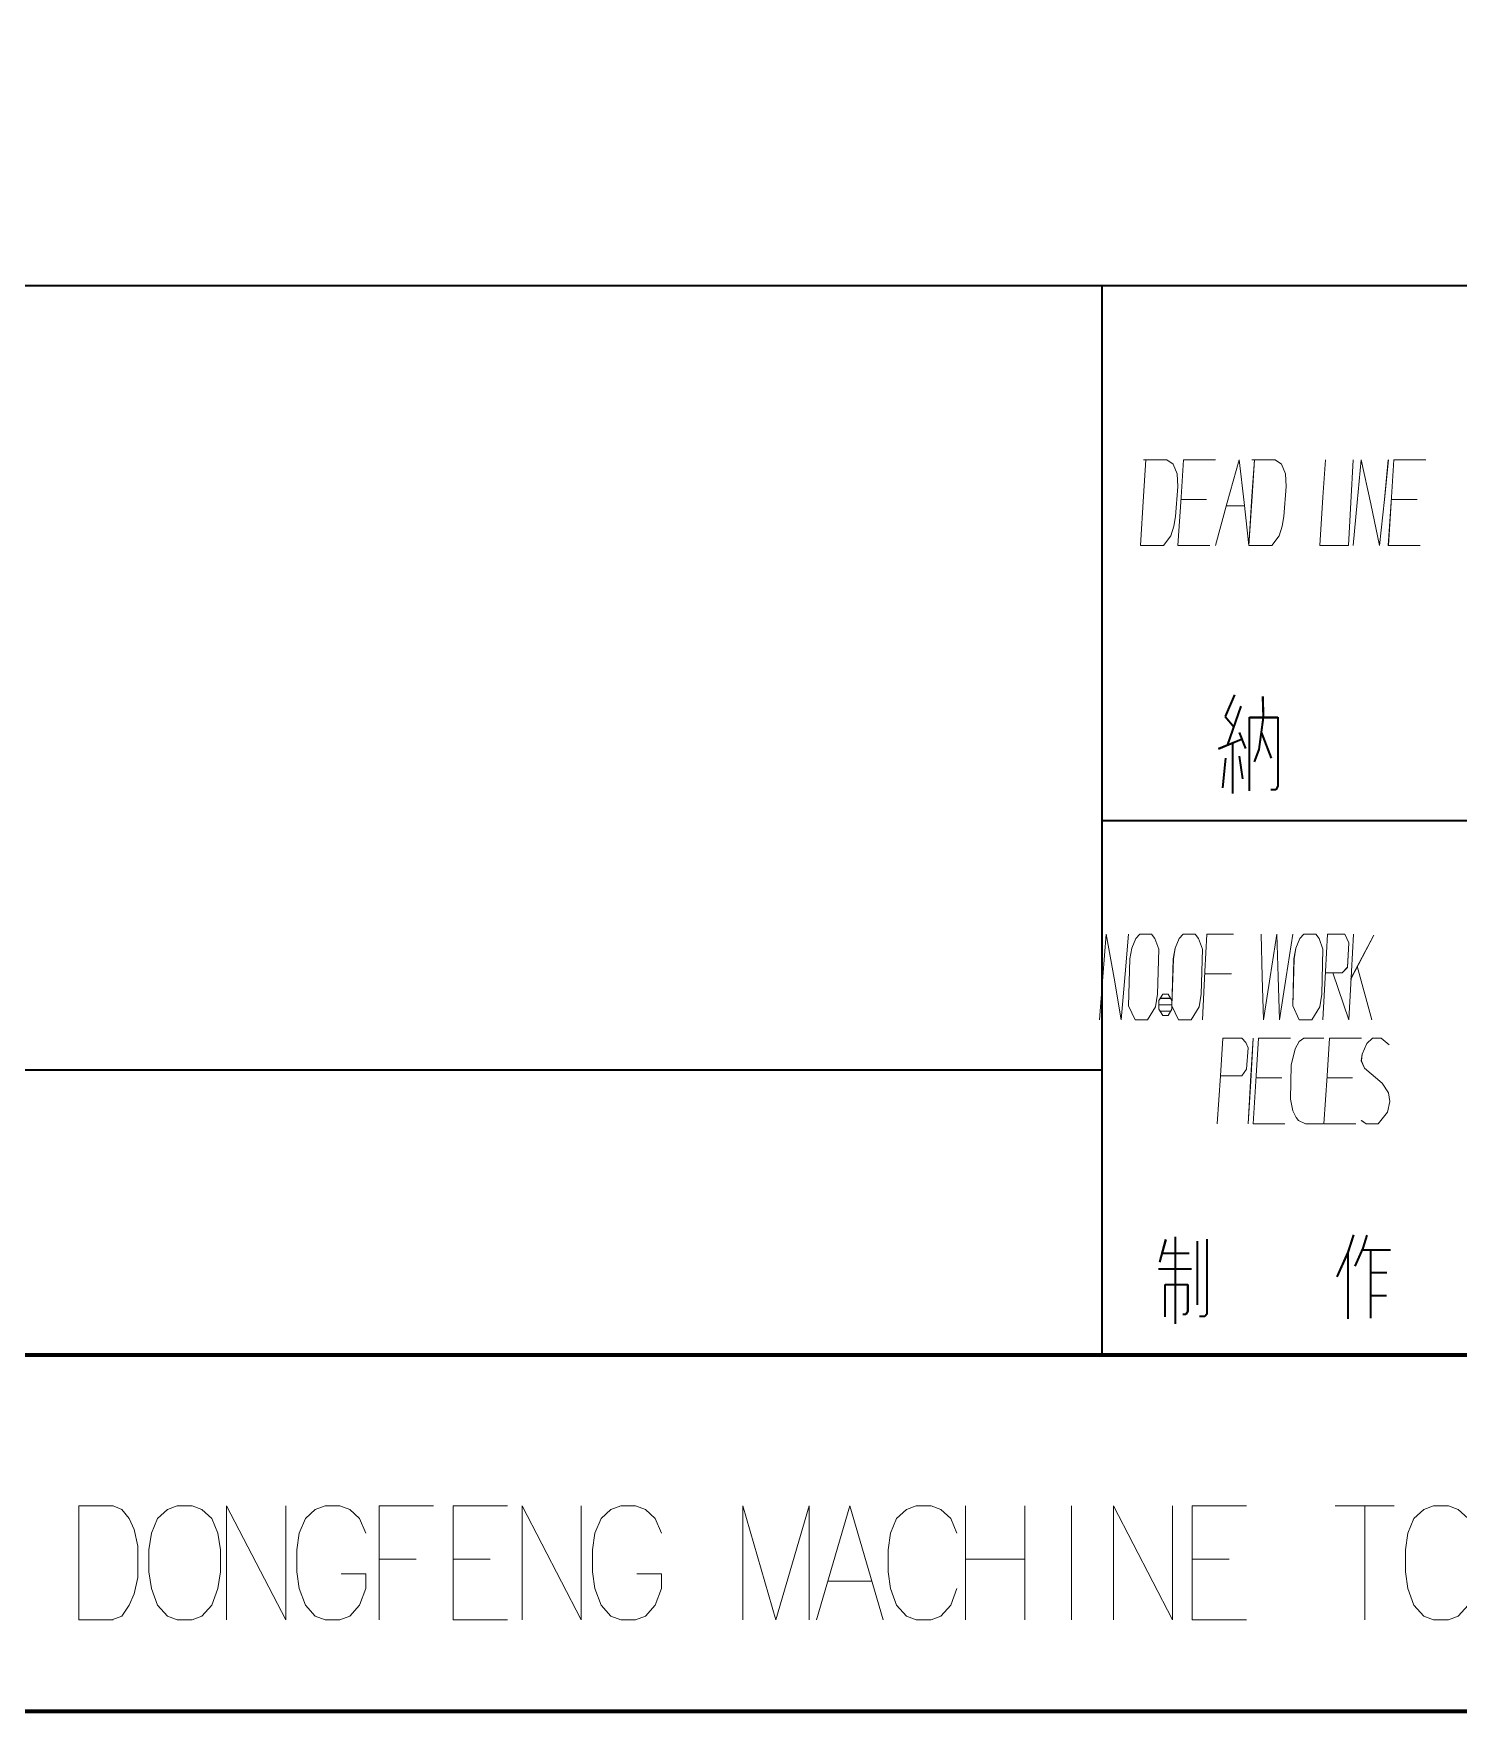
# Model space of a CAD drawing. Header units: millimetres. Extents: x 1333 to 104182, y -62616 to -5704.
# Drawn here: x 51294.07 to 51334.07, y -62616.28 to -62569.2 of the extents above; entities that cross this region are included whole.
import ezdxf

# ---------------------------------------------------------------- set-up
doc = ezdxf.new("R2010")
doc.units = ezdxf.units.MM
doc.header["$LTSCALE"] = 0.5
doc.layers.add('08', color=1, linetype='Continuous')
doc.layers.add('11', color=3, linetype='Continuous')

# ---------------------------------------------------------------- blocks, each defined once
blk = doc.blocks.new('A$C32A078D3')
at = {"color": 7, "lineweight": 13}
for points in [[(-107.759, 5.774), (-108.727, 5.774), (-108.727, 2.574)], [(-107.759, 5.774), (-107.517, 5.67), (-107.31, 5.412), (-107.171, 5.103), (-107.068, 4.638)], [(-104.578, 5.774), (-104.578, 2.574)], [(-104.578, 5.774), (-102.918, 2.574)], [(-102.918, 5.774), (-102.918, 2.574)], [(-102.365, 5.412), (-102.088, 5.67)], [(-101.811, 5.774), (-102.088, 5.67)], [(-101.811, 5.774), (-101.396, 5.774)], [(-101.396, 5.774), (-101.12, 5.67), (-100.843, 5.412), (-100.67, 4.999)], [(-100.29, 5.774), (-98.768, 5.774)], [(-100.29, 5.774), (-100.29, 2.574)], [(-98.215, 5.774), (-96.693, 5.774)], [(-98.215, 5.774), (-98.215, 2.574), (-96.693, 2.574)], [(-96.278, 5.774), (-96.278, 2.574)], [(-96.278, 5.774), (-94.618, 2.574)], [(-94.618, 5.774), (-94.618, 2.574)], [(-94.065, 5.412), (-93.789, 5.67)], [(-93.512, 5.774), (-93.789, 5.67)], [(-93.512, 5.774), (-93.097, 5.774)], [(-93.097, 5.774), (-92.82, 5.67), (-92.544, 5.412), (-92.371, 4.999)], [(-88.221, 5.774), (-89.155, 2.574), (-90.088, 5.774), (-90.088, 2.574)], [(-88.221, 5.774), (-88.221, 2.574)], [(-88.014, 2.574), (-87.08, 5.774), (-86.146, 2.574)], [(-85.766, 5.412), (-85.489, 5.67)], [(-85.213, 5.774), (-85.489, 5.67)], [(-85.213, 5.774), (-84.798, 5.774)], [(-84.798, 5.774), (-84.521, 5.67), (-84.244, 5.412), (-84.071, 4.999)], [(-83.829, 5.774), (-83.829, 2.574)], [(-82.169, 5.774), (-82.169, 2.574)], [(-80.855, 2.574), (-80.855, 5.774)], [(-79.68, 5.774), (-79.68, 2.574)], [(-79.68, 5.774), (-78.02, 2.574)], [(-78.02, 5.774), (-78.02, 2.574)], [(-77.466, 5.774), (-75.945, 5.774)], [(-77.466, 5.774), (-77.466, 2.574), (-75.945, 2.574)], [(-73.455, 5.774), (-71.795, 5.774)], [(-72.625, 2.574), (-72.625, 5.774)], [(-102.537, 4.999), (-102.365, 5.412)], [(-94.238, 4.999), (-94.065, 5.412)], [(-85.939, 4.999), (-85.766, 5.412)], [(-102.537, 4.999), (-102.607, 4.535)], [(-94.238, 4.999), (-94.307, 4.535)], [(-85.939, 4.999), (-86.008, 4.535)], [(-107.068, 3.761), (-107.068, 4.638)], [(-102.607, 3.916), (-102.607, 4.535)], [(-99.252, 4.277), (-100.29, 4.277)], [(-97.177, 4.277), (-98.215, 4.277)], [(-94.307, 3.916), (-94.307, 4.535)], [(-86.008, 3.916), (-86.008, 4.535)], [(-82.169, 4.277), (-83.829, 4.277)], [(-76.429, 4.277), (-77.466, 4.277)], [(-102.607, 3.916), (-102.537, 3.451)], [(-100.67, 3.451), (-100.67, 3.864), (-101.362, 3.864)], [(-94.307, 3.916), (-94.238, 3.451)], [(-92.371, 3.451), (-92.371, 3.864), (-93.062, 3.864)], [(-86.008, 3.916), (-85.939, 3.451)], [(-107.794, 2.574), (-107.517, 2.677), (-107.31, 2.986), (-107.171, 3.296), (-107.068, 3.761)], [(-102.537, 3.451), (-102.365, 2.986)], [(-101.396, 2.574), (-101.12, 2.677), (-100.843, 2.986), (-100.67, 3.451)], [(-94.238, 3.451), (-94.065, 2.986)], [(-93.097, 2.574), (-92.82, 2.677), (-92.544, 2.986), (-92.371, 3.451)], [(-87.702, 3.657), (-86.457, 3.657)], [(-85.939, 3.451), (-85.766, 2.986)], [(-84.798, 2.574), (-84.521, 2.677), (-84.244, 2.986), (-84.071, 3.451)], [(-102.365, 2.986), (-102.088, 2.677)], [(-94.065, 2.986), (-93.789, 2.677)], [(-85.766, 2.986), (-85.489, 2.677)], [(-108.727, 2.574), (-107.759, 2.574)], [(-102.088, 2.677), (-101.811, 2.574)], [(-101.396, 2.574), (-101.811, 2.574)], [(-93.789, 2.677), (-93.512, 2.574)], [(-93.097, 2.574), (-93.512, 2.574)], [(-85.489, 2.677), (-85.213, 2.574)], [(-84.798, 2.574), (-85.213, 2.574)]]:
    blk.add_lwpolyline(points, dxfattribs=at)
for points in [[(-105.961, 5.774), (-106.238, 5.67), (-106.514, 5.412), (-106.687, 4.999), (-106.756, 4.535), (-106.756, 3.916), (-106.687, 3.451), (-106.514, 2.986), (-106.238, 2.677), (-105.961, 2.574), (-105.546, 2.574), (-105.269, 2.677), (-104.993, 2.986), (-104.82, 3.451), (-104.751, 3.916), (-104.751, 4.535), (-104.82, 4.999), (-104.993, 5.412), (-105.269, 5.67), (-105.546, 5.774)], [(-70.689, 5.774), (-70.965, 5.67), (-71.242, 5.412), (-71.415, 4.999), (-71.484, 4.535), (-71.484, 3.916), (-71.415, 3.451), (-71.242, 2.986), (-70.965, 2.677), (-70.689, 2.574), (-70.274, 2.574), (-69.997, 2.677), (-69.72, 2.986), (-69.548, 3.451), (-69.478, 3.916), (-69.478, 4.535), (-69.548, 4.999), (-69.72, 5.412), (-69.997, 5.67), (-70.274, 5.774)]]:
    blk.add_lwpolyline(points, close=True, dxfattribs=at)
blk = doc.blocks.new('999')
at = {"color": 7, "lineweight": 35}
for p, q in [((75804.98, -11823.12), (75475.51, -11823.12)), ((75684.98, -11913.12), (75684.98, -11823.12)), ((75684.98, -11868.12), (75804.98, -11868.12)), ((75474.98, -11889.12), (75684.98, -11889.12)), ((75894.98, -11913.12), (75114.98, -11913.12))]:
    blk.add_line(p, q, dxfattribs=at)
at = {"color": 7, "lineweight": 35, "ltscale": 0.016522}
blk.add_line((75696.14, -11857.55), (75695.35, -11859.36), dxfattribs=at)
at = {"color": 7, "lineweight": 35, "ltscale": 0.014593}
blk.add_line((75698.51, -11857.68), (75698.54, -11859.43), dxfattribs=at)
at = {"color": 7, "lineweight": 35, "ltscale": 0.009681}
blk.add_line((75695.35, -11859.36), (75696.1, -11860.25), dxfattribs=at)
at = {"color": 7, "lineweight": 35, "ltscale": 0.02929}
blk.add_line((75696.67, -11858.48), (75695.53, -11861.8), dxfattribs=at)
at = {"color": 7, "lineweight": 35, "ltscale": 0.019836}
blk.add_line((75697.41, -11859.43), (75699.79, -11859.43), dxfattribs=at)
at = {"color": 7, "lineweight": 35, "ltscale": 0.051498}
blk.add_line((75697.41, -11865.61), (75697.41, -11859.43), dxfattribs=at)
at = {"color": 7, "lineweight": 35, "ltscale": 0.02264}
blk.add_line((75698.54, -11859.43), (75698.2, -11862.13), dxfattribs=at)
at = {"color": 7, "lineweight": 35, "ltscale": 0.048209}
blk.add_line((75699.79, -11859.43), (75699.79, -11865.22), dxfattribs=at)
at = {"color": 7, "lineweight": 35, "ltscale": 0.012086}
blk.add_line((75696.54, -11860.7), (75697.05, -11862.06), dxfattribs=at)
at = {"color": 7, "lineweight": 35, "ltscale": 0.019442}
blk.add_line((75698.38, -11860.69), (75699.23, -11862.87), dxfattribs=at)
at = {"color": 7, "lineweight": 35, "ltscale": 0.017521}
blk.add_line((75694.78, -11862.07), (75696.72, -11861.27), dxfattribs=at)
at = {"color": 7, "lineweight": 35, "ltscale": 0.035477}
blk.add_line((75695.96, -11861.58), (75695.96, -11865.84), dxfattribs=at)
at = {"color": 7, "lineweight": 35, "ltscale": 0.009375}
blk.add_line((75698.2, -11862.13), (75697.79, -11863.18), dxfattribs=at)
at = {"color": 7, "lineweight": 35, "ltscale": 0.020695}
blk.add_line((75695.37, -11862.88), (75695.13, -11865.36), dxfattribs=at)
at = {"color": 7, "lineweight": 35, "ltscale": 0.016024}
blk.add_line((75696.83, -11864.62), (75696.57, -11862.71), dxfattribs=at)
at = {"color": 7, "lineweight": 35, "ltscale": 0.003491}
blk.add_line((75699.61, -11865.53), (75699.19, -11865.53), dxfattribs=at)
at = {"color": 7, "lineweight": 35, "ltscale": 0.003013}
blk.add_line((75699.79, -11865.22), (75699.61, -11865.53), dxfattribs=at)
at = {"color": 7, "lineweight": 35, "ltscale": 0.06102}
blk.add_line((75691.13, -11903.17), (75691.13, -11910.49), dxfattribs=at)
at = {"color": 7, "lineweight": 35, "ltscale": 0.013035}
blk.add_line((75706.17, -11902.99), (75705.69, -11904.47), dxfattribs=at)
at = {"color": 7, "lineweight": 35, "ltscale": 0.009568}
blk.add_line((75707.27, -11903.03), (75706.95, -11904.13), dxfattribs=at)
at = {"color": 7, "lineweight": 35, "ltscale": 0.01646}
blk.add_line((75690.34, -11903.4), (75689.83, -11905.31), dxfattribs=at)
at = {"color": 7, "lineweight": 35, "ltscale": 0.019043}
blk.add_line((75690.03, -11904.54), (75692.32, -11904.54), dxfattribs=at)
at = {"color": 7, "lineweight": 35, "ltscale": 0.04447}
blk.add_line((75693, -11903.54), (75693, -11908.88), dxfattribs=at)
at = {"color": 7, "lineweight": 35, "ltscale": 0.052618}
blk.add_line((75693.82, -11903.36), (75693.82, -11909.67), dxfattribs=at)
at = {"color": 7, "lineweight": 35, "ltscale": 0.018794}
blk.add_line((75705.69, -11904.47), (75704.75, -11906.52), dxfattribs=at)
at = {"color": 7, "lineweight": 35, "ltscale": 0.046671}
blk.add_line((75705.69, -11904.47), (75705.69, -11910.08), dxfattribs=at)
at = {"color": 7, "lineweight": 35, "ltscale": 0.013765}
blk.add_line((75706.95, -11904.13), (75706.27, -11905.64), dxfattribs=at)
at = {"color": 7, "lineweight": 35, "ltscale": 0.019849}
blk.add_line((75706.89, -11904.27), (75709.27, -11904.27), dxfattribs=at)
at = {"color": 7, "lineweight": 35, "ltscale": 0.047763}
blk.add_line((75707.58, -11904.27), (75707.58, -11910), dxfattribs=at)
at = {"color": 7, "lineweight": 35, "ltscale": 0.022961}
blk.add_line((75689.75, -11905.86), (75692.5, -11905.86), dxfattribs=at)
at = {"color": 7, "lineweight": 35, "ltscale": 0.015857}
blk.add_line((75690.29, -11907.17), (75692.19, -11907.17), dxfattribs=at)
at = {"color": 7, "lineweight": 35, "ltscale": 0.022754}
blk.add_line((75690.29, -11909.9), (75690.29, -11907.17), dxfattribs=at)
at = {"color": 7, "lineweight": 35, "ltscale": 0.018619}
blk.add_line((75692.19, -11907.17), (75692.19, -11909.41), dxfattribs=at)
at = {"color": 7, "lineweight": 35, "ltscale": 0.011487}
blk.add_line((75707.58, -11906.17), (75708.96, -11906.17), dxfattribs=at)
at = {"color": 7, "lineweight": 35, "ltscale": 0.01123}
blk.add_line((75707.58, -11908.1), (75708.93, -11908.1), dxfattribs=at)
at = {"color": 7, "lineweight": 35, "ltscale": 0.001941}
blk.add_line((75692.03, -11909.7), (75691.79, -11909.7), dxfattribs=at)
at = {"color": 7, "lineweight": 35, "ltscale": 0.002816}
blk.add_line((75692.19, -11909.41), (75692.03, -11909.7), dxfattribs=at)
at = {"color": 7, "lineweight": 35, "ltscale": 0.003674}
blk.add_line((75693.63, -11909.87), (75693.19, -11909.87), dxfattribs=at)
at = {"color": 7, "lineweight": 35, "ltscale": 0.002281}
blk.add_line((75693.82, -11909.67), (75693.63, -11909.87), dxfattribs=at)
at = {"color": 7, "lineweight": 70}
for p, q in [((75894.98, -11913.12), (73476.98, -11913.12)), ((75924.98, -11943.12), (73401.98, -11943.12))]:
    blk.add_line(p, q, dxfattribs=at)
at = {"color": 7, "lineweight": 13}
for points in [[(75688.21, -11844.96), (75690.16, -11844.96), (75690.77, -11844.15), (75691.03, -11843.34), (75691.17, -11842.53), (75691.37, -11840.01), (75691.3, -11838.93), (75690.97, -11838.12), (75690.43, -11837.76), (75688.48, -11837.76)], [(75688.68, -11837.76), (75688.48, -11840.82), (75688.21, -11844.96)], [(75694.06, -11844.96), (75691.37, -11844.96), (75691.64, -11840.91), (75691.84, -11837.76), (75694.53, -11837.76)], [(75694.53, -11844.96), (75695.53, -11841.36), (75696.54, -11837.76), (75696.94, -11841.36), (75697.35, -11844.96)], [(75697.35, -11844.96), (75699.29, -11844.96), (75699.9, -11844.15), (75700.16, -11843.34), (75700.3, -11842.53), (75700.5, -11840.01), (75700.43, -11838.93), (75700.1, -11838.12), (75699.56, -11837.76), (75697.61, -11837.76)], [(75697.81, -11837.76), (75697.61, -11840.82), (75697.35, -11844.96)], [(75705.74, -11844.96), (75703.32, -11844.96), (75703.59, -11840.91), (75703.79, -11837.76)], [(75705.74, -11844.96), (75705.94, -11841.36), (75706.14, -11837.76)], [(75706.14, -11844.96), (75706.48, -11841.36), (75706.81, -11837.76), (75707.62, -11841.45), (75708.36, -11844.96), (75708.76, -11841.09), (75709.09, -11837.76)], [(75711.78, -11844.96), (75709.09, -11844.96), (75709.36, -11840.91), (75709.56, -11837.76), (75712.25, -11837.76)], [(75691.64, -11841.09), (75693.79, -11841.09)], [(75709.36, -11841.09), (75711.51, -11841.09)], [(75695.47, -11841.63), (75696.94, -11841.63)], [(75684.77, -11884.89), (75685.04, -11881.29), (75685.32, -11877.69), (75685.99, -11881.38), (75686.6, -11884.89), (75686.93, -11881.02), (75687.21, -11877.69)], [(75693.43, -11884.89), (75693.65, -11880.84), (75693.82, -11877.69), (75696.04, -11877.69)], [(75698.37, -11877.69), (75698.48, -11881.29), (75698.59, -11884.89), (75699.15, -11881.29), (75699.7, -11877.69), (75699.82, -11881.29), (75699.93, -11884.89), (75700.48, -11881.29), (75701.04, -11877.69)], [(75703.59, -11884.89), (75703.81, -11880.84), (75703.98, -11877.69), (75705.42, -11877.69), (75705.76, -11878.41), (75705.65, -11880.48), (75705.2, -11880.93), (75703.81, -11880.93)], [(75705.76, -11884.89), (75705.98, -11880.84), (75706.15, -11877.69)], [(75707.87, -11877.78), (75705.92, -11881.47)], [(75706.48, -11880.39), (75707.7, -11884.89)], [(75693.65, -11881.02), (75695.87, -11881.02)], [(75704.42, -11880.93), (75705.76, -11884.89)], [(75689.88, -11883.09), (75690.76, -11883.09)], [(75690.87, -11883.63), (75689.76, -11883.63)], [(75689.88, -11884.17), (75690.76, -11884.17)], [(75694.68, -11893.65), (75694.95, -11889.6), (75695.15, -11886.45), (75696.76, -11886.45), (75697.1, -11886.81), (75697.3, -11887.26), (75697.16, -11889.06), (75696.76, -11889.6), (75694.95, -11889.6)], [(75697.3, -11893.65), (75697.5, -11890.05), (75697.7, -11886.45)], [(75700.38, -11893.65), (75697.7, -11893.65), (75697.97, -11889.6), (75698.17, -11886.45), (75700.85, -11886.45)], [(75703.6, -11893.65), (75702.12, -11893.65), (75701.52, -11893.38), (75701.32, -11893.11), (75701.05, -11892.57), (75700.85, -11891.58), (75700.92, -11888.7), (75701.25, -11887.35), (75701.59, -11886.72), (75701.99, -11886.45), (75703.67, -11886.45)], [(75706.35, -11893.65), (75703.67, -11893.65), (75703.93, -11889.6), (75704.14, -11886.45), (75706.82, -11886.45)], [(75706.82, -11893.38), (75707.22, -11893.65), (75708.23, -11893.65), (75709.03, -11892.66), (75709.23, -11891.76), (75709.1, -11891.04), (75708.56, -11890.23), (75707.09, -11888.97), (75706.82, -11888.34), (75706.88, -11887.8), (75707.29, -11886.9), (75707.76, -11886.45), (75708.49, -11886.45), (75709.16, -11886.99)], [(75697.97, -11889.78), (75700.11, -11889.78)], [(75703.93, -11889.78), (75706.08, -11889.78)]]:
    blk.add_lwpolyline(points, dxfattribs=at)
for points in [[(75688.82, -11884.89), (75689.49, -11883.81), (75689.65, -11882.73), (75689.76, -11878.95), (75689.43, -11878.05), (75689.15, -11877.69), (75688.15, -11877.69), (75687.82, -11878.05), (75687.49, -11878.86), (75687.32, -11879.76), (75687.21, -11883.72), (75687.77, -11884.89)], [(75692.49, -11884.89), (75693.15, -11883.81), (75693.32, -11882.73), (75693.43, -11878.95), (75693.1, -11878.05), (75692.82, -11877.69), (75691.82, -11877.69), (75691.49, -11878.05), (75691.15, -11878.86), (75690.99, -11879.76), (75690.87, -11883.72), (75691.43, -11884.89)], [(75702.65, -11884.89), (75703.31, -11883.81), (75703.48, -11882.73), (75703.59, -11878.95), (75703.26, -11878.05), (75702.98, -11877.69), (75701.98, -11877.69), (75701.65, -11878.05), (75701.31, -11878.86), (75701.15, -11879.76), (75701.04, -11883.72), (75701.59, -11884.89)], [(75690.1, -11884.53), (75690.54, -11884.53), (75690.87, -11883.99), (75690.87, -11883.27), (75690.54, -11882.73), (75690.1, -11882.73), (75689.76, -11883.27), (75689.76, -11883.99)]]:
    blk.add_lwpolyline(points, close=True, dxfattribs=at)

msp = doc.modelspace()

# ---------------------------------------------------------------- linework, layer by layer
at = {"color": 7, "lineweight": 35}
for p, q in [((51364.067, -62576.279), (51254.245, -62576.279)), ((51324.067, -62606.279), (51324.067, -62576.279)), ((51324.067, -62591.279), (51364.067, -62591.279)), ((51254.067, -62598.279), (51324.067, -62598.279)), ((51394.067, -62606.279), (51134.067, -62606.279))]:
    msp.add_line(p, q, dxfattribs=at)
at = {"color": 7, "lineweight": 35, "ltscale": 0.016522}
msp.add_line((51327.789, -62587.755), (51327.524, -62588.36), dxfattribs=at)
at = {"color": 7, "lineweight": 35, "ltscale": 0.014593}
msp.add_line((51328.576, -62587.8), (51328.587, -62588.383), dxfattribs=at)
at = {"color": 7, "lineweight": 35, "ltscale": 0.009681}
msp.add_line((51327.524, -62588.36), (51327.774, -62588.655), dxfattribs=at)
at = {"color": 7, "lineweight": 35, "ltscale": 0.02929}
msp.add_line((51327.966, -62588.065), (51327.583, -62589.172), dxfattribs=at)
at = {"color": 7, "lineweight": 35, "ltscale": 0.019836}
msp.add_line((51328.211, -62588.383), (51329.004, -62588.383), dxfattribs=at)
at = {"color": 7, "lineweight": 35, "ltscale": 0.051498}
msp.add_line((51328.211, -62590.443), (51328.211, -62588.383), dxfattribs=at)
at = {"color": 7, "lineweight": 35, "ltscale": 0.02264}
msp.add_line((51328.587, -62588.383), (51328.474, -62589.282), dxfattribs=at)
at = {"color": 7, "lineweight": 35, "ltscale": 0.048209}
msp.add_line((51329.004, -62588.383), (51329.004, -62590.312), dxfattribs=at)
at = {"color": 7, "lineweight": 35, "ltscale": 0.012086}
msp.add_line((51327.919, -62588.807), (51328.091, -62589.259), dxfattribs=at)
at = {"color": 7, "lineweight": 35, "ltscale": 0.019442}
msp.add_line((51328.534, -62588.803), (51328.816, -62589.528), dxfattribs=at)
at = {"color": 7, "lineweight": 35, "ltscale": 0.017521}
msp.add_line((51327.333, -62589.261), (51327.981, -62588.995), dxfattribs=at)
at = {"color": 7, "lineweight": 35, "ltscale": 0.035477}
msp.add_line((51327.728, -62589.099), (51327.728, -62590.518), dxfattribs=at)
at = {"color": 7, "lineweight": 35, "ltscale": 0.009375}
msp.add_line((51328.474, -62589.282), (51328.336, -62589.631), dxfattribs=at)
at = {"color": 7, "lineweight": 35, "ltscale": 0.020695}
msp.add_line((51327.531, -62589.533), (51327.452, -62590.357), dxfattribs=at)
at = {"color": 7, "lineweight": 35, "ltscale": 0.016024}
msp.add_line((51328.017, -62590.111), (51327.931, -62589.476), dxfattribs=at)
at = {"color": 7, "lineweight": 35, "ltscale": 0.003013}
msp.add_line((51329.004, -62590.312), (51328.944, -62590.416), dxfattribs=at)
at = {"color": 7, "lineweight": 35, "ltscale": 0.003491}
msp.add_line((51328.944, -62590.416), (51328.805, -62590.416), dxfattribs=at)
at = {"color": 7, "lineweight": 35, "ltscale": 0.01646}
msp.add_line((51325.853, -62603.04), (51325.683, -62603.676), dxfattribs=at)
at = {"color": 7, "lineweight": 35, "ltscale": 0.06102}
msp.add_line((51326.117, -62602.963), (51326.117, -62605.404), dxfattribs=at)
at = {"color": 7, "lineweight": 35, "ltscale": 0.04447}
msp.add_line((51326.741, -62603.087), (51326.741, -62604.866), dxfattribs=at)
at = {"color": 7, "lineweight": 35, "ltscale": 0.052618}
msp.add_line((51327.014, -62603.025), (51327.014, -62605.13), dxfattribs=at)
at = {"color": 7, "lineweight": 35, "ltscale": 0.013035}
msp.add_line((51331.132, -62602.901), (51330.972, -62603.397), dxfattribs=at)
at = {"color": 7, "lineweight": 35, "ltscale": 0.009568}
msp.add_line((51331.498, -62602.916), (51331.39, -62603.283), dxfattribs=at)
at = {"color": 7, "lineweight": 35, "ltscale": 0.019043}
msp.add_line((51325.752, -62603.419), (51326.514, -62603.419), dxfattribs=at)
at = {"color": 7, "lineweight": 35, "ltscale": 0.018794}
msp.add_line((51330.972, -62603.397), (51330.657, -62604.08), dxfattribs=at)
at = {"color": 7, "lineweight": 35, "ltscale": 0.046671}
msp.add_line((51330.972, -62603.397), (51330.972, -62605.264), dxfattribs=at)
at = {"color": 7, "lineweight": 35, "ltscale": 0.013765}
msp.add_line((51331.39, -62603.283), (51331.163, -62603.785), dxfattribs=at)
at = {"color": 7, "lineweight": 35, "ltscale": 0.019849}
msp.add_line((51331.37, -62603.328), (51332.164, -62603.328), dxfattribs=at)
at = {"color": 7, "lineweight": 35, "ltscale": 0.047763}
msp.add_line((51331.601, -62603.328), (51331.601, -62605.238), dxfattribs=at)
at = {"color": 7, "lineweight": 35, "ltscale": 0.022961}
msp.add_line((51325.657, -62603.857), (51326.576, -62603.857), dxfattribs=at)
at = {"color": 7, "lineweight": 35, "ltscale": 0.011487}
msp.add_line((51331.601, -62603.961), (51332.061, -62603.961), dxfattribs=at)
at = {"color": 7, "lineweight": 35, "ltscale": 0.015857}
msp.add_line((51325.838, -62604.297), (51326.472, -62604.297), dxfattribs=at)
at = {"color": 7, "lineweight": 35, "ltscale": 0.022754}
msp.add_line((51325.838, -62605.207), (51325.838, -62604.297), dxfattribs=at)
at = {"color": 7, "lineweight": 35, "ltscale": 0.018619}
msp.add_line((51326.472, -62604.297), (51326.472, -62605.042), dxfattribs=at)
at = {"color": 7, "lineweight": 35, "ltscale": 0.01123}
msp.add_line((51331.601, -62604.607), (51332.05, -62604.607), dxfattribs=at)
at = {"color": 7, "lineweight": 35, "ltscale": 0.001941}
msp.add_line((51326.416, -62605.139), (51326.338, -62605.139), dxfattribs=at)
at = {"color": 7, "lineweight": 35, "ltscale": 0.002816}
msp.add_line((51326.472, -62605.042), (51326.416, -62605.139), dxfattribs=at)
at = {"color": 7, "lineweight": 35, "ltscale": 0.003674}
msp.add_line((51326.95, -62605.194), (51326.803, -62605.194), dxfattribs=at)
at = {"color": 7, "lineweight": 35, "ltscale": 0.002281}
msp.add_line((51327.014, -62605.13), (51326.95, -62605.194), dxfattribs=at)
at = {"color": 7, "lineweight": 70}
for p, q in [((51394.067, -62606.279), (50588.067, -62606.279)), ((51404.067, -62616.279), (50563.067, -62616.279))]:
    msp.add_line(p, q, dxfattribs=at)
at = {"color": 3}
msp.add_lwpolyline([(50563.067, -62022.279), (51404.067, -62022.279), (51404.067, -62616.279), (50563.067, -62616.279)], close=True, dxfattribs=at)
msp.add_lwpolyline([(50563.067, -62022.279), (51404.067, -62022.279), (51404.067, -62616.279), (50563.067, -62616.279)], close=True, dxfattribs=at)
at = {"color": 7, "lineweight": 13}
for points in [[(51325.146, -62583.558), (51325.795, -62583.558), (51325.996, -62583.288), (51326.085, -62583.018), (51326.13, -62582.748), (51326.197, -62581.908), (51326.175, -62581.548), (51326.063, -62581.278), (51325.884, -62581.158), (51325.235, -62581.158)], [(51325.302, -62581.158), (51325.235, -62582.178), (51325.146, -62583.558)], [(51327.093, -62583.558), (51326.197, -62583.558), (51326.287, -62582.208), (51326.354, -62581.158), (51327.249, -62581.158)], [(51327.249, -62583.558), (51327.585, -62582.358), (51327.921, -62581.158), (51328.055, -62582.358), (51328.189, -62583.558)], [(51328.189, -62583.558), (51328.838, -62583.558), (51329.04, -62583.288), (51329.129, -62583.018), (51329.174, -62582.748), (51329.241, -62581.908), (51329.219, -62581.548), (51329.107, -62581.278), (51328.928, -62581.158), (51328.279, -62581.158)], [(51328.346, -62581.158), (51328.279, -62582.178), (51328.189, -62583.558)], [(51330.987, -62583.558), (51330.181, -62583.558), (51330.271, -62582.208), (51330.338, -62581.158)], [(51330.987, -62583.558), (51331.054, -62582.358), (51331.121, -62581.158)], [(51331.121, -62583.558), (51331.233, -62582.358), (51331.345, -62581.158), (51331.613, -62582.388), (51331.859, -62583.558), (51331.994, -62582.268), (51332.106, -62581.158)], [(51333.001, -62583.558), (51332.106, -62583.558), (51332.195, -62582.208), (51332.262, -62581.158), (51333.158, -62581.158)], [(51326.287, -62582.268), (51327.003, -62582.268)], [(51332.195, -62582.268), (51332.911, -62582.268)], [(51327.563, -62582.448), (51328.055, -62582.448)], [(51323.996, -62596.868), (51324.089, -62595.668), (51324.181, -62594.468), (51324.404, -62595.698), (51324.607, -62596.868), (51324.718, -62595.578), (51324.811, -62594.468)], [(51326.884, -62596.868), (51326.958, -62595.518), (51327.013, -62594.468), (51327.754, -62594.468)], [(51328.531, -62594.468), (51328.568, -62595.668), (51328.605, -62596.868), (51328.79, -62595.668), (51328.976, -62594.468), (51329.013, -62595.668), (51329.05, -62596.868), (51329.235, -62595.668), (51329.42, -62594.468)], [(51330.271, -62596.868), (51330.345, -62595.518), (51330.401, -62594.468), (51330.882, -62594.468), (51330.993, -62594.708), (51330.956, -62595.398), (51330.808, -62595.548), (51330.345, -62595.548)], [(51330.993, -62596.868), (51331.067, -62595.518), (51331.123, -62594.468)], [(51331.696, -62594.498), (51331.049, -62595.728)], [(51330.549, -62595.548), (51330.993, -62596.868)], [(51331.234, -62595.368), (51331.641, -62596.868)], [(51326.958, -62595.578), (51327.698, -62595.578)], [(51326.032, -62596.448), (51325.662, -62596.448)], [(51325.699, -62596.268), (51325.995, -62596.268)], [(51325.699, -62596.628), (51325.995, -62596.628)], [(51327.301, -62599.789), (51327.391, -62598.439), (51327.458, -62597.389), (51327.994, -62597.389), (51328.106, -62597.509), (51328.173, -62597.659), (51328.128, -62598.259), (51327.994, -62598.439), (51327.391, -62598.439)], [(51328.173, -62599.789), (51328.24, -62598.589), (51328.307, -62597.389)], [(51329.201, -62599.789), (51328.307, -62599.789), (51328.396, -62598.439), (51328.463, -62597.389), (51329.357, -62597.389)], [(51330.274, -62599.789), (51329.782, -62599.789), (51329.581, -62599.699), (51329.514, -62599.609), (51329.425, -62599.429), (51329.357, -62599.099), (51329.38, -62598.139), (51329.492, -62597.689), (51329.603, -62597.479), (51329.737, -62597.389), (51330.296, -62597.389)], [(51331.19, -62599.789), (51330.296, -62599.789), (51330.386, -62598.439), (51330.453, -62597.389), (51331.347, -62597.389)], [(51331.347, -62599.699), (51331.481, -62599.789), (51331.816, -62599.789), (51332.084, -62599.459), (51332.151, -62599.159), (51332.107, -62598.919), (51331.928, -62598.649), (51331.436, -62598.229), (51331.347, -62598.019), (51331.369, -62597.839), (51331.503, -62597.539), (51331.66, -62597.389), (51331.905, -62597.389), (51332.129, -62597.569)], [(51328.396, -62598.499), (51329.112, -62598.499)], [(51330.386, -62598.499), (51331.101, -62598.499)]]:
    msp.add_lwpolyline(points, dxfattribs=at)
for points in [[(51325.348, -62596.868), (51325.57, -62596.508), (51325.625, -62596.148), (51325.662, -62594.888), (51325.551, -62594.588), (51325.459, -62594.468), (51325.125, -62594.468), (51325.014, -62594.588), (51324.903, -62594.858), (51324.848, -62595.158), (51324.811, -62596.478), (51324.996, -62596.868)], [(51326.569, -62596.868), (51326.791, -62596.508), (51326.847, -62596.148), (51326.884, -62594.888), (51326.773, -62594.588), (51326.68, -62594.468), (51326.347, -62594.468), (51326.236, -62594.588), (51326.125, -62594.858), (51326.069, -62595.158), (51326.032, -62596.478), (51326.218, -62596.868)], [(51329.957, -62596.868), (51330.179, -62596.508), (51330.234, -62596.148), (51330.271, -62594.888), (51330.16, -62594.588), (51330.068, -62594.468), (51329.734, -62594.468), (51329.623, -62594.588), (51329.512, -62594.858), (51329.457, -62595.158), (51329.42, -62596.478), (51329.605, -62596.868)], [(51325.773, -62596.748), (51325.921, -62596.748), (51326.032, -62596.568), (51326.032, -62596.328), (51325.921, -62596.148), (51325.773, -62596.148), (51325.662, -62596.328), (51325.662, -62596.568)]]:
    msp.add_lwpolyline(points, close=True, dxfattribs=at)
at = {"layer": '11'}
msp.add_lwpolyline([(50563.067, -62022.279), (51404.067, -62022.279), (51404.067, -62616.279), (50563.067, -62616.279)], close=True, dxfattribs=at)
msp.add_lwpolyline([(50563.067, -62022.279), (51404.067, -62022.279), (51404.067, -62616.279), (50563.067, -62616.279)], close=True, dxfattribs=at)

# ---------------------------------------------------------------- block references
msp.add_blockref('A$C32A078D3', (51404.067, -62616.279))
at = {"layer": '08', "color": 55, "xscale": 0.3333333333430346, "yscale": 0.3333333333357587, "zscale": 0.3333333333333333}
msp.add_blockref('999', (26095.741, -58635.239), dxfattribs=at)

doc.saveas('drawing.dxf')
